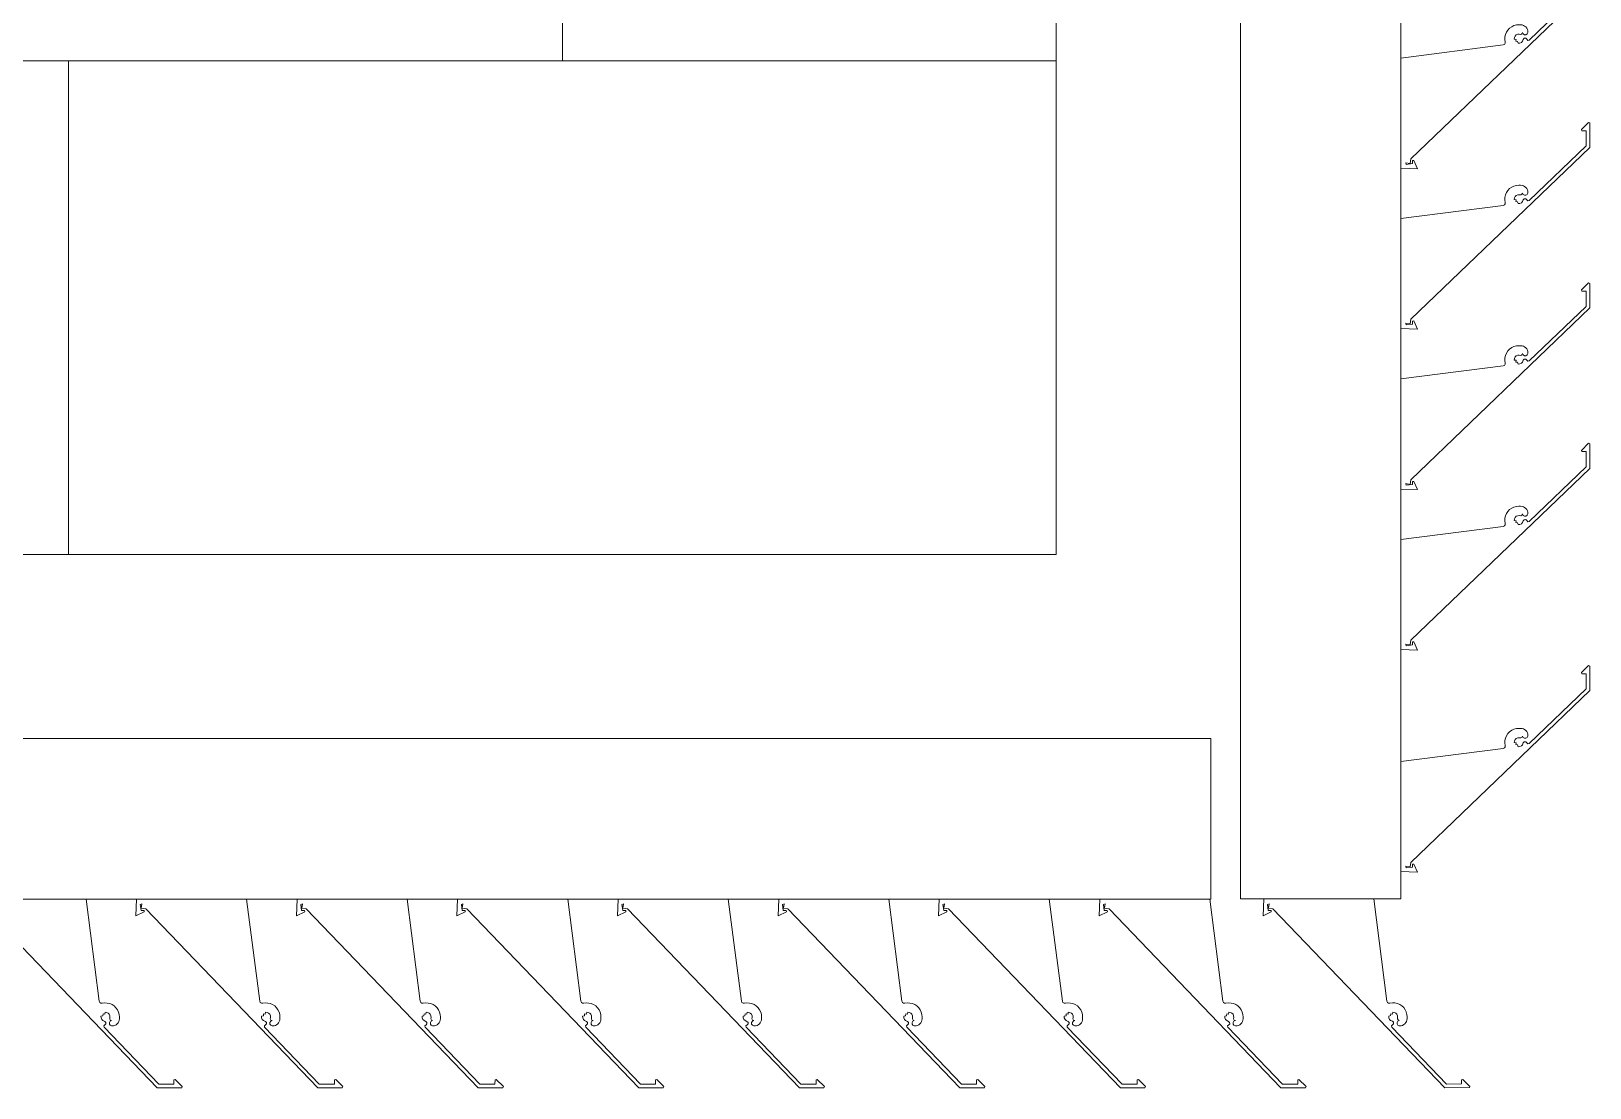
# Model space of a CAD drawing. Header units: millimetres. Extents: x -220592 to 404889, y -217665 to 38245.
# Drawn here: x 7828.03 to 7834.34, y -48120.48 to -48116.2 of the extents above; entities that cross this region are included whole.
import ezdxf

# ---------------------------------------------------------------- set-up
doc = ezdxf.new("R2010")
doc.units = ezdxf.units.MM
doc.linetypes.add('XKITLINE00', pattern=[0])
doc.layers.add('Part', color=7, linetype='Continuous', lineweight=0)

# ---------------------------------------------------------------- blocks, each defined once
blk = doc.blocks.new('*A15046')
at = {"layer": 'Part', "color": 7, "linetype": 'XKITLINE00', "lineweight": 0}
for p, q in [((92.53, 356.643483), (92.53, 93.899527)), ((94.53, 93.899527), (94.53, 244.699959)), ((92.53, 93.899527), (94.53, 93.899527))]:
    blk.add_line(p, q, dxfattribs=at)
blk = doc.blocks.new('*A15107')
at = {"layer": 'Part', "color": 7, "linetype": 'XKITLINE00', "lineweight": 0}
for p, q in [((90.53, 93.899559), (42.030015, 93.899559)), ((90.53, 91.899559), (90.53, 93.899559)), ((90.53, 91.899559), (42.030015, 91.899559))]:
    blk.add_line(p, q, dxfattribs=at)
blk = doc.blocks.new('*A15521')
at = {"layer": 'Part', "color": 7, "linetype": 'XKITLINE00', "lineweight": 0}
for p, q in [((95.275304, 90.50547), (95.275304, 107.265356)), ((95.925304, 90.50547), (95.925304, 107.265356)), ((95.925304, 90.50547), (95.275304, 90.50547))]:
    blk.add_line(p, q, dxfattribs=at)
blk = doc.blocks.new('*A15559')
at = {"layer": 'Part', "color": 7, "linetype": 'XKITLINE00', "lineweight": 0}
for p, q in [((94.705974, 90.504296), (94.70336, 90.436801)), ((95.204682, 90.090488), (95.151678, 90.504296)), ((94.70336, 90.436801), (94.736847, 90.452336)), ((94.721104, 90.482571), (94.727677, 90.484607)), ((94.724244, 90.457588), (94.721104, 90.482571)), ((94.736435, 90.457459), (94.724244, 90.457588)), ((94.727677, 90.484607), (94.724773, 90.467591)), ((94.724773, 90.467591), (94.743316, 90.464694)), ((94.736847, 90.452336), (94.736435, 90.457459)), ((94.743316, 90.464694), (95.439562, 89.739572)), ((95.206872, 90.085413), (95.204682, 90.090488)), ((95.211424, 90.082276), (95.206872, 90.085413)), ((95.216946, 90.082037), (95.211424, 90.082276)), ((95.22708, 90.083523), (95.216946, 90.082037)), ((95.237316, 90.083148), (95.22708, 90.083523)), ((95.247315, 90.080925), (95.237316, 90.083148)), ((95.256745, 90.076927), (95.247315, 90.080925)), ((95.265295, 90.071287), (95.256745, 90.076927)), ((95.272682, 90.064191), (95.265295, 90.071287)), ((95.27866, 90.055875), (95.272682, 90.064191)), ((95.283033, 90.046612), (95.27866, 90.055875)), ((95.21198, 90.029507), (95.21937, 90.031829)), ((95.212402, 90.022835), (95.21198, 90.029507)), ((95.215192, 90.016759), (95.212402, 90.022835)), ((95.219978, 90.012092), (95.215192, 90.016759)), ((95.21937, 90.031829), (95.220314, 90.038994)), ((95.227552, 90.008978), (95.219978, 90.012092)), ((95.220314, 90.038994), (95.227374, 90.037825)), ((95.223434, 89.990782), (95.228061, 89.994437)), ((95.227374, 90.037825), (95.22848, 90.04553)), ((95.231709, 90.004795), (95.227552, 90.008978)), ((95.228061, 89.994437), (95.231915, 89.998901)), ((95.22848, 90.04553), (95.234964, 90.044961)), ((95.231915, 89.998901), (95.231709, 90.004795)), ((95.234964, 90.044961), (95.240838, 90.042159)), ((95.240838, 90.042159), (95.24536, 90.037477)), ((95.24536, 90.037477), (95.247958, 90.031509)), ((95.249313, 90.009308), (95.246095, 90.004152)), ((95.246095, 90.004152), (95.246107, 89.998074)), ((95.246107, 89.998074), (95.249344, 89.99293)), ((95.248302, 90.025009), (95.247397, 90.019091)), ((95.247397, 90.019091), (95.249804, 90.01428)), ((95.247958, 90.031509), (95.248302, 90.025009)), ((95.254785, 90.01225), (95.249313, 90.009308)), ((95.249344, 89.99293), (95.254818, 89.99029)), ((95.249804, 90.01428), (95.254785, 90.01225)), ((95.262588, 89.990786), (95.268084, 89.992521)), ((95.268084, 89.992521), (95.273147, 89.995275)), ((95.273147, 89.995275), (95.27759, 89.998947)), ((95.27759, 89.998947), (95.281248, 90.0034)), ((95.281248, 90.0034), (95.283988, 90.00847)), ((95.285656, 90.036711), (95.283033, 90.046612)), ((95.283988, 90.00847), (95.285707, 90.013971)), ((95.286441, 90.026498), (95.285656, 90.036711)), ((95.285707, 90.013971), (95.286343, 90.019699)), ((95.286343, 90.019699), (95.286441, 90.026498)), ((95.224526, 89.985623), (95.223434, 89.990782)), ((95.445929, 89.754607), (95.224526, 89.985623)), ((95.254818, 89.99029), (95.262588, 89.990786)), ((95.439562, 89.739572), (95.538713, 89.740125)), ((95.507275, 89.75495), (95.445929, 89.754607)), ((95.507372, 89.77237), (95.507275, 89.75495)), ((95.512293, 89.773455), (95.507372, 89.77237)), ((95.541181, 89.744806), (95.512293, 89.773455)), ((95.538713, 89.740125), (95.541181, 89.744806))]:
    blk.add_line(p, q, dxfattribs=at)
blk = doc.blocks.new('*A15560')
at = {"layer": 'Part', "color": 7, "linetype": 'XKITLINE00', "lineweight": 0}
for p, q in [((96.684794, 94.300681), (96.656145, 94.271793)), ((96.689475, 94.298213), (96.684794, 94.300681)), ((96.690028, 94.199062), (96.689475, 94.298213)), ((96.656145, 94.271793), (96.65723, 94.266872)), ((96.65723, 94.266872), (96.67465, 94.266775)), ((96.67465, 94.266775), (96.674993, 94.205429)), ((95.964906, 93.502816), (96.690028, 94.199062)), ((96.674993, 94.205429), (96.443977, 93.984026)), ((96.365409, 94.032182), (96.358313, 94.024795)), ((96.373725, 94.03816), (96.365409, 94.032182)), ((96.382988, 94.042533), (96.373725, 94.03816)), ((96.392889, 94.045156), (96.382988, 94.042533)), ((96.403102, 94.045941), (96.392889, 94.045156)), ((96.409901, 94.045843), (96.403102, 94.045941)), ((96.415629, 94.045207), (96.409901, 94.045843)), ((96.42113, 94.043488), (96.415629, 94.045207)), ((96.4262, 94.040748), (96.42113, 94.043488)), ((96.430653, 94.03709), (96.4262, 94.040748)), ((96.434325, 94.032647), (96.430653, 94.03709)), ((96.437079, 94.027584), (96.434325, 94.032647)), ((96.347324, 93.970924), (96.344187, 93.966372)), ((96.346452, 93.996816), (96.346077, 93.98658)), ((96.346077, 93.98658), (96.347563, 93.976446)), ((96.348675, 94.006815), (96.346452, 93.996816)), ((96.347563, 93.976446), (96.347324, 93.970924)), ((96.352673, 94.016245), (96.348675, 94.006815)), ((96.358313, 94.024795), (96.352673, 94.016245)), ((96.38407, 93.98798), (96.384639, 93.994464)), ((96.391775, 93.986874), (96.38407, 93.98798)), ((96.384639, 93.994464), (96.387441, 94.000338)), ((96.387441, 94.000338), (96.392123, 94.00486)), ((96.390606, 93.979814), (96.391775, 93.986874)), ((96.397771, 93.97887), (96.390606, 93.979814)), ((96.392123, 94.00486), (96.398091, 94.007458)), ((96.400093, 93.97148), (96.397771, 93.97887)), ((96.398091, 94.007458), (96.404591, 94.007802)), ((96.406765, 93.971902), (96.400093, 93.97148)), ((96.404591, 94.007802), (96.410509, 94.006897)), ((96.412841, 93.974692), (96.406765, 93.971902)), ((96.410509, 94.006897), (96.41532, 94.009304)), ((96.417508, 93.979478), (96.412841, 93.974692)), ((96.41532, 94.009304), (96.41735, 94.014285)), ((96.41735, 94.014285), (96.420292, 94.008813)), ((96.420622, 93.987052), (96.417508, 93.979478)), ((96.420292, 94.008813), (96.425448, 94.005595)), ((96.424805, 93.991209), (96.420622, 93.987052)), ((96.430699, 93.991415), (96.424805, 93.991209)), ((96.425448, 94.005595), (96.431526, 94.005607)), ((96.435163, 93.987561), (96.430699, 93.991415)), ((96.431526, 94.005607), (96.43667, 94.008844)), ((96.438818, 93.982934), (96.435163, 93.987561)), ((96.43667, 94.008844), (96.43931, 94.014318)), ((96.438814, 94.022088), (96.437079, 94.027584)), ((96.43931, 94.014318), (96.438814, 94.022088)), ((96.443977, 93.984026), (96.438818, 93.982934)), ((96.339112, 93.964182), (95.925304, 93.911178)), ((96.344187, 93.966372), (96.339112, 93.964182)), ((95.925304, 93.465474), (95.992799, 93.46286)), ((95.944993, 93.487177), (95.962009, 93.484273)), ((95.947029, 93.480604), (95.944993, 93.487177)), ((95.972012, 93.483744), (95.947029, 93.480604)), ((95.962009, 93.484273), (95.964906, 93.502816)), ((95.972141, 93.495935), (95.972012, 93.483744)), ((95.977264, 93.496347), (95.972141, 93.495935)), ((95.992799, 93.46286), (95.977264, 93.496347))]:
    blk.add_line(p, q, dxfattribs=at)
blk = doc.blocks.new('*A15566')
at = {"layer": 'Part', "color": 7, "linetype": 'XKITLINE00', "lineweight": 0}
for p, q in [((92.105974, 90.504296), (92.10336, 90.436801)), ((92.604682, 90.090488), (92.551678, 90.504296)), ((92.10336, 90.436801), (92.136847, 90.452336)), ((92.121104, 90.482571), (92.127677, 90.484607)), ((92.124244, 90.457588), (92.121104, 90.482571)), ((92.136435, 90.457459), (92.124244, 90.457588)), ((92.127677, 90.484607), (92.124773, 90.467591)), ((92.124773, 90.467591), (92.143316, 90.464694)), ((92.136847, 90.452336), (92.136435, 90.457459)), ((92.143316, 90.464694), (92.839562, 89.739572)), ((92.606872, 90.085413), (92.604682, 90.090488)), ((92.611424, 90.082276), (92.606872, 90.085413)), ((92.616946, 90.082037), (92.611424, 90.082276)), ((92.62708, 90.083523), (92.616946, 90.082037)), ((92.637316, 90.083148), (92.62708, 90.083523)), ((92.647315, 90.080925), (92.637316, 90.083148)), ((92.656745, 90.076927), (92.647315, 90.080925)), ((92.665295, 90.071287), (92.656745, 90.076927)), ((92.672682, 90.064191), (92.665295, 90.071287)), ((92.67866, 90.055875), (92.672682, 90.064191)), ((92.683033, 90.046612), (92.67866, 90.055875)), ((92.61198, 90.029507), (92.61937, 90.031829)), ((92.612402, 90.022835), (92.61198, 90.029507)), ((92.615192, 90.016759), (92.612402, 90.022835)), ((92.619978, 90.012092), (92.615192, 90.016759)), ((92.61937, 90.031829), (92.620314, 90.038994)), ((92.627552, 90.008978), (92.619978, 90.012092)), ((92.620314, 90.038994), (92.627374, 90.037825)), ((92.623434, 89.990782), (92.628061, 89.994437)), ((92.627374, 90.037825), (92.62848, 90.04553)), ((92.631709, 90.004795), (92.627552, 90.008978)), ((92.628061, 89.994437), (92.631915, 89.998901)), ((92.62848, 90.04553), (92.634964, 90.044961)), ((92.631915, 89.998901), (92.631709, 90.004795)), ((92.634964, 90.044961), (92.640838, 90.042159)), ((92.640838, 90.042159), (92.64536, 90.037477)), ((92.64536, 90.037477), (92.647958, 90.031509)), ((92.649313, 90.009308), (92.646095, 90.004152)), ((92.646095, 90.004152), (92.646107, 89.998074)), ((92.646107, 89.998074), (92.649344, 89.99293)), ((92.648302, 90.025009), (92.647397, 90.019091)), ((92.647397, 90.019091), (92.649804, 90.01428)), ((92.647958, 90.031509), (92.648302, 90.025009)), ((92.654785, 90.01225), (92.649313, 90.009308)), ((92.649344, 89.99293), (92.654818, 89.99029)), ((92.649804, 90.01428), (92.654785, 90.01225)), ((92.662588, 89.990786), (92.668084, 89.992521)), ((92.668084, 89.992521), (92.673147, 89.995275)), ((92.673147, 89.995275), (92.67759, 89.998947)), ((92.67759, 89.998947), (92.681248, 90.0034)), ((92.681248, 90.0034), (92.683988, 90.00847)), ((92.685656, 90.036711), (92.683033, 90.046612)), ((92.683988, 90.00847), (92.685707, 90.013971)), ((92.686441, 90.026498), (92.685656, 90.036711)), ((92.685707, 90.013971), (92.686343, 90.019699)), ((92.686343, 90.019699), (92.686441, 90.026498)), ((92.624526, 89.985623), (92.623434, 89.990782)), ((92.845929, 89.754607), (92.624526, 89.985623)), ((92.654818, 89.99029), (92.662588, 89.990786)), ((92.839562, 89.739572), (92.938713, 89.740125)), ((92.907275, 89.75495), (92.845929, 89.754607)), ((92.907372, 89.77237), (92.907275, 89.75495)), ((92.912293, 89.773455), (92.907372, 89.77237)), ((92.941181, 89.744806), (92.912293, 89.773455)), ((92.938713, 89.740125), (92.941181, 89.744806))]:
    blk.add_line(p, q, dxfattribs=at)
blk = doc.blocks.new('*A15567')
at = {"layer": 'Part', "color": 7, "linetype": 'XKITLINE00', "lineweight": 0}
for p, q in [((94.055974, 90.504296), (94.05336, 90.436801)), ((94.554682, 90.090488), (94.501678, 90.504296)), ((94.05336, 90.436801), (94.086847, 90.452336)), ((94.071104, 90.482571), (94.077677, 90.484607)), ((94.074244, 90.457588), (94.071104, 90.482571)), ((94.086435, 90.457459), (94.074244, 90.457588)), ((94.077677, 90.484607), (94.074773, 90.467591)), ((94.074773, 90.467591), (94.093316, 90.464694)), ((94.086847, 90.452336), (94.086435, 90.457459)), ((94.093316, 90.464694), (94.789562, 89.739572)), ((94.556872, 90.085413), (94.554682, 90.090488)), ((94.561424, 90.082276), (94.556872, 90.085413)), ((94.566946, 90.082037), (94.561424, 90.082276)), ((94.57708, 90.083523), (94.566946, 90.082037)), ((94.587316, 90.083148), (94.57708, 90.083523)), ((94.597315, 90.080925), (94.587316, 90.083148)), ((94.606745, 90.076927), (94.597315, 90.080925)), ((94.615295, 90.071287), (94.606745, 90.076927)), ((94.622682, 90.064191), (94.615295, 90.071287)), ((94.62866, 90.055875), (94.622682, 90.064191)), ((94.633033, 90.046612), (94.62866, 90.055875)), ((94.56198, 90.029507), (94.56937, 90.031829)), ((94.562402, 90.022835), (94.56198, 90.029507)), ((94.565192, 90.016759), (94.562402, 90.022835)), ((94.569978, 90.012092), (94.565192, 90.016759)), ((94.56937, 90.031829), (94.570314, 90.038994)), ((94.577552, 90.008978), (94.569978, 90.012092)), ((94.570314, 90.038994), (94.577374, 90.037825)), ((94.573434, 89.990782), (94.578061, 89.994437)), ((94.577374, 90.037825), (94.57848, 90.04553)), ((94.581709, 90.004795), (94.577552, 90.008978)), ((94.578061, 89.994437), (94.581915, 89.998901)), ((94.57848, 90.04553), (94.584964, 90.044961)), ((94.581915, 89.998901), (94.581709, 90.004795)), ((94.584964, 90.044961), (94.590838, 90.042159)), ((94.590838, 90.042159), (94.59536, 90.037477)), ((94.59536, 90.037477), (94.597958, 90.031509)), ((94.599313, 90.009308), (94.596095, 90.004152)), ((94.596095, 90.004152), (94.596107, 89.998074)), ((94.596107, 89.998074), (94.599344, 89.99293)), ((94.598302, 90.025009), (94.597397, 90.019091)), ((94.597397, 90.019091), (94.599804, 90.01428)), ((94.597958, 90.031509), (94.598302, 90.025009)), ((94.604785, 90.01225), (94.599313, 90.009308)), ((94.599344, 89.99293), (94.604818, 89.99029)), ((94.599804, 90.01428), (94.604785, 90.01225)), ((94.612588, 89.990786), (94.618084, 89.992521)), ((94.618084, 89.992521), (94.623147, 89.995275)), ((94.623147, 89.995275), (94.62759, 89.998947)), ((94.62759, 89.998947), (94.631248, 90.0034)), ((94.631248, 90.0034), (94.633988, 90.00847)), ((94.635656, 90.036711), (94.633033, 90.046612)), ((94.633988, 90.00847), (94.635707, 90.013971)), ((94.636441, 90.026498), (94.635656, 90.036711)), ((94.635707, 90.013971), (94.636343, 90.019699)), ((94.636343, 90.019699), (94.636441, 90.026498)), ((94.574526, 89.985623), (94.573434, 89.990782)), ((94.795929, 89.754607), (94.574526, 89.985623)), ((94.604818, 89.99029), (94.612588, 89.990786)), ((94.789562, 89.739572), (94.888713, 89.740125)), ((94.857275, 89.75495), (94.795929, 89.754607)), ((94.857372, 89.77237), (94.857275, 89.75495)), ((94.862293, 89.773455), (94.857372, 89.77237)), ((94.891181, 89.744806), (94.862293, 89.773455)), ((94.888713, 89.740125), (94.891181, 89.744806))]:
    blk.add_line(p, q, dxfattribs=at)
blk = doc.blocks.new('*A15568')
at = {"layer": 'Part', "color": 7, "linetype": 'XKITLINE00', "lineweight": 0}
for p, q in [((92.755974, 90.504296), (92.75336, 90.436801)), ((93.254682, 90.090488), (93.201678, 90.504296)), ((92.75336, 90.436801), (92.786847, 90.452336)), ((92.771104, 90.482571), (92.777677, 90.484607)), ((92.774244, 90.457588), (92.771104, 90.482571)), ((92.786435, 90.457459), (92.774244, 90.457588)), ((92.777677, 90.484607), (92.774773, 90.467591)), ((92.774773, 90.467591), (92.793316, 90.464694)), ((92.786847, 90.452336), (92.786435, 90.457459)), ((92.793316, 90.464694), (93.489562, 89.739572)), ((93.256872, 90.085413), (93.254682, 90.090488)), ((93.261424, 90.082276), (93.256872, 90.085413)), ((93.266946, 90.082037), (93.261424, 90.082276)), ((93.27708, 90.083523), (93.266946, 90.082037)), ((93.287316, 90.083148), (93.27708, 90.083523)), ((93.297315, 90.080925), (93.287316, 90.083148)), ((93.306745, 90.076927), (93.297315, 90.080925)), ((93.315295, 90.071287), (93.306745, 90.076927)), ((93.322682, 90.064191), (93.315295, 90.071287)), ((93.32866, 90.055875), (93.322682, 90.064191)), ((93.333033, 90.046612), (93.32866, 90.055875)), ((93.26198, 90.029507), (93.26937, 90.031829)), ((93.262402, 90.022835), (93.26198, 90.029507)), ((93.265192, 90.016759), (93.262402, 90.022835)), ((93.269978, 90.012092), (93.265192, 90.016759)), ((93.26937, 90.031829), (93.270314, 90.038994)), ((93.277552, 90.008978), (93.269978, 90.012092)), ((93.270314, 90.038994), (93.277374, 90.037825)), ((93.273434, 89.990782), (93.278061, 89.994437)), ((93.277374, 90.037825), (93.27848, 90.04553)), ((93.281709, 90.004795), (93.277552, 90.008978)), ((93.278061, 89.994437), (93.281915, 89.998901)), ((93.27848, 90.04553), (93.284964, 90.044961)), ((93.281915, 89.998901), (93.281709, 90.004795)), ((93.284964, 90.044961), (93.290838, 90.042159)), ((93.290838, 90.042159), (93.29536, 90.037477)), ((93.29536, 90.037477), (93.297958, 90.031509)), ((93.299313, 90.009308), (93.296095, 90.004152)), ((93.296095, 90.004152), (93.296107, 89.998074)), ((93.296107, 89.998074), (93.299344, 89.99293)), ((93.298302, 90.025009), (93.297397, 90.019091)), ((93.297397, 90.019091), (93.299804, 90.01428)), ((93.297958, 90.031509), (93.298302, 90.025009)), ((93.304785, 90.01225), (93.299313, 90.009308)), ((93.299344, 89.99293), (93.304818, 89.99029)), ((93.299804, 90.01428), (93.304785, 90.01225)), ((93.312588, 89.990786), (93.318084, 89.992521)), ((93.318084, 89.992521), (93.323147, 89.995275)), ((93.323147, 89.995275), (93.32759, 89.998947)), ((93.32759, 89.998947), (93.331248, 90.0034)), ((93.331248, 90.0034), (93.333988, 90.00847)), ((93.335656, 90.036711), (93.333033, 90.046612)), ((93.333988, 90.00847), (93.335707, 90.013971)), ((93.336441, 90.026498), (93.335656, 90.036711)), ((93.335707, 90.013971), (93.336343, 90.019699)), ((93.336343, 90.019699), (93.336441, 90.026498)), ((93.274526, 89.985623), (93.273434, 89.990782)), ((93.495929, 89.754607), (93.274526, 89.985623)), ((93.304818, 89.99029), (93.312588, 89.990786)), ((93.489562, 89.739572), (93.588713, 89.740125)), ((93.557275, 89.75495), (93.495929, 89.754607)), ((93.557372, 89.77237), (93.557275, 89.75495)), ((93.562293, 89.773455), (93.557372, 89.77237)), ((93.591181, 89.744806), (93.562293, 89.773455)), ((93.588713, 89.740125), (93.591181, 89.744806))]:
    blk.add_line(p, q, dxfattribs=at)
blk = doc.blocks.new('*A15569')
at = {"layer": 'Part', "color": 7, "linetype": 'XKITLINE00', "lineweight": 0}
for p, q in [((93.405974, 90.504296), (93.40336, 90.436801)), ((93.904682, 90.090488), (93.851678, 90.504296)), ((93.40336, 90.436801), (93.436847, 90.452336)), ((93.421104, 90.482571), (93.427677, 90.484607)), ((93.424244, 90.457588), (93.421104, 90.482571)), ((93.436435, 90.457459), (93.424244, 90.457588)), ((93.427677, 90.484607), (93.424773, 90.467591)), ((93.424773, 90.467591), (93.443316, 90.464694)), ((93.436847, 90.452336), (93.436435, 90.457459)), ((93.443316, 90.464694), (94.139562, 89.739572)), ((93.906872, 90.085413), (93.904682, 90.090488)), ((93.911424, 90.082276), (93.906872, 90.085413)), ((93.916946, 90.082037), (93.911424, 90.082276)), ((93.92708, 90.083523), (93.916946, 90.082037)), ((93.937316, 90.083148), (93.92708, 90.083523)), ((93.947315, 90.080925), (93.937316, 90.083148)), ((93.956745, 90.076927), (93.947315, 90.080925)), ((93.965295, 90.071287), (93.956745, 90.076927)), ((93.972682, 90.064191), (93.965295, 90.071287)), ((93.97866, 90.055875), (93.972682, 90.064191)), ((93.983033, 90.046612), (93.97866, 90.055875)), ((93.91198, 90.029507), (93.91937, 90.031829)), ((93.912402, 90.022835), (93.91198, 90.029507)), ((93.915192, 90.016759), (93.912402, 90.022835)), ((93.919978, 90.012092), (93.915192, 90.016759)), ((93.91937, 90.031829), (93.920314, 90.038994)), ((93.927552, 90.008978), (93.919978, 90.012092)), ((93.920314, 90.038994), (93.927374, 90.037825)), ((93.923434, 89.990782), (93.928061, 89.994437)), ((93.927374, 90.037825), (93.92848, 90.04553)), ((93.931709, 90.004795), (93.927552, 90.008978)), ((93.928061, 89.994437), (93.931915, 89.998901)), ((93.92848, 90.04553), (93.934964, 90.044961)), ((93.931915, 89.998901), (93.931709, 90.004795)), ((93.934964, 90.044961), (93.940838, 90.042159)), ((93.940838, 90.042159), (93.94536, 90.037477)), ((93.94536, 90.037477), (93.947958, 90.031509)), ((93.949313, 90.009308), (93.946095, 90.004152)), ((93.946095, 90.004152), (93.946107, 89.998074)), ((93.946107, 89.998074), (93.949344, 89.99293)), ((93.948302, 90.025009), (93.947397, 90.019091)), ((93.947397, 90.019091), (93.949804, 90.01428)), ((93.947958, 90.031509), (93.948302, 90.025009)), ((93.954785, 90.01225), (93.949313, 90.009308)), ((93.949344, 89.99293), (93.954818, 89.99029)), ((93.949804, 90.01428), (93.954785, 90.01225)), ((93.962588, 89.990786), (93.968084, 89.992521)), ((93.968084, 89.992521), (93.973147, 89.995275)), ((93.973147, 89.995275), (93.97759, 89.998947)), ((93.97759, 89.998947), (93.981248, 90.0034)), ((93.981248, 90.0034), (93.983988, 90.00847)), ((93.985656, 90.036711), (93.983033, 90.046612)), ((93.983988, 90.00847), (93.985707, 90.013971)), ((93.986441, 90.026498), (93.985656, 90.036711)), ((93.985707, 90.013971), (93.986343, 90.019699)), ((93.986343, 90.019699), (93.986441, 90.026498)), ((93.924526, 89.985623), (93.923434, 89.990782)), ((94.145929, 89.754607), (93.924526, 89.985623)), ((93.954818, 89.99029), (93.962588, 89.990786)), ((94.139562, 89.739572), (94.238713, 89.740125)), ((94.207275, 89.75495), (94.145929, 89.754607)), ((94.207372, 89.77237), (94.207275, 89.75495)), ((94.212293, 89.773455), (94.207372, 89.77237)), ((94.241181, 89.744806), (94.212293, 89.773455)), ((94.238713, 89.740125), (94.241181, 89.744806))]:
    blk.add_line(p, q, dxfattribs=at)
blk = doc.blocks.new('*A15570')
at = {"layer": 'Part', "color": 7, "linetype": 'XKITLINE00', "lineweight": 0}
for p, q in [((96.684794, 93.650681), (96.656145, 93.621793)), ((96.656145, 93.621793), (96.65723, 93.616872)), ((96.65723, 93.616872), (96.67465, 93.616775)), ((96.67465, 93.616775), (96.674993, 93.555429)), ((96.689475, 93.648213), (96.684794, 93.650681)), ((96.690028, 93.549062), (96.689475, 93.648213)), ((95.964906, 92.852816), (96.690028, 93.549062)), ((96.674993, 93.555429), (96.443977, 93.334026)), ((96.346452, 93.346816), (96.346077, 93.33658)), ((96.346077, 93.33658), (96.347563, 93.326446)), ((96.348675, 93.356815), (96.346452, 93.346816)), ((96.352673, 93.366245), (96.348675, 93.356815)), ((96.358313, 93.374795), (96.352673, 93.366245)), ((96.365409, 93.382182), (96.358313, 93.374795)), ((96.373725, 93.38816), (96.365409, 93.382182)), ((96.382988, 93.392533), (96.373725, 93.38816)), ((96.392889, 93.395156), (96.382988, 93.392533)), ((96.38407, 93.33798), (96.384639, 93.344464)), ((96.391775, 93.336874), (96.38407, 93.33798)), ((96.384639, 93.344464), (96.387441, 93.350338)), ((96.387441, 93.350338), (96.392123, 93.35486)), ((96.390606, 93.329814), (96.391775, 93.336874)), ((96.392123, 93.35486), (96.398091, 93.357458)), ((96.403102, 93.395941), (96.392889, 93.395156)), ((96.398091, 93.357458), (96.404591, 93.357802)), ((96.409901, 93.395843), (96.403102, 93.395941)), ((96.404591, 93.357802), (96.410509, 93.356897)), ((96.415629, 93.395207), (96.409901, 93.395843)), ((96.410509, 93.356897), (96.41532, 93.359304)), ((96.41532, 93.359304), (96.41735, 93.364285)), ((96.42113, 93.393488), (96.415629, 93.395207)), ((96.41735, 93.364285), (96.420292, 93.358813)), ((96.420622, 93.337052), (96.417508, 93.329478)), ((96.420292, 93.358813), (96.425448, 93.355595)), ((96.424805, 93.341209), (96.420622, 93.337052)), ((96.4262, 93.390748), (96.42113, 93.393488)), ((96.430699, 93.341415), (96.424805, 93.341209)), ((96.425448, 93.355595), (96.431526, 93.355607)), ((96.430653, 93.38709), (96.4262, 93.390748)), ((96.434325, 93.382647), (96.430653, 93.38709)), ((96.435163, 93.337561), (96.430699, 93.341415)), ((96.431526, 93.355607), (96.43667, 93.358844)), ((96.437079, 93.377584), (96.434325, 93.382647)), ((96.438818, 93.332934), (96.435163, 93.337561)), ((96.43667, 93.358844), (96.43931, 93.364318)), ((96.438814, 93.372088), (96.437079, 93.377584)), ((96.43931, 93.364318), (96.438814, 93.372088)), ((96.339112, 93.314182), (95.925304, 93.261178)), ((96.344187, 93.316372), (96.339112, 93.314182)), ((96.347324, 93.320924), (96.344187, 93.316372)), ((96.347563, 93.326446), (96.347324, 93.320924)), ((96.397771, 93.32887), (96.390606, 93.329814)), ((96.400093, 93.32148), (96.397771, 93.32887)), ((96.406765, 93.321902), (96.400093, 93.32148)), ((96.412841, 93.324692), (96.406765, 93.321902)), ((96.417508, 93.329478), (96.412841, 93.324692)), ((96.443977, 93.334026), (96.438818, 93.332934)), ((95.944993, 92.837177), (95.962009, 92.834273)), ((95.947029, 92.830604), (95.944993, 92.837177)), ((95.972012, 92.833744), (95.947029, 92.830604)), ((95.962009, 92.834273), (95.964906, 92.852816)), ((95.972141, 92.845935), (95.972012, 92.833744)), ((95.977264, 92.846347), (95.972141, 92.845935)), ((95.992799, 92.81286), (95.977264, 92.846347)), ((95.925304, 92.815474), (95.992799, 92.81286))]:
    blk.add_line(p, q, dxfattribs=at)
blk = doc.blocks.new('*A15571')
at = {"layer": 'Part', "color": 7, "linetype": 'XKITLINE00', "lineweight": 0}
for p, q in [((95.369635, 90.504767), (95.367013, 90.437082)), ((95.815306, 90.504775), (95.369635, 90.504767)), ((95.868336, 90.090768), (95.815306, 90.504775)), ((95.367013, 90.437082), (95.400501, 90.452616)), ((95.384758, 90.482851), (95.39133, 90.484888)), ((95.387897, 90.457868), (95.384758, 90.482851)), ((95.400088, 90.457739), (95.387897, 90.457868)), ((95.39133, 90.484888), (95.388426, 90.467871)), ((95.388426, 90.467871), (95.40697, 90.464975)), ((95.400501, 90.452616), (95.400088, 90.457739)), ((95.40697, 90.464975), (96.103216, 89.739852)), ((95.870526, 90.085693), (95.868336, 90.090768)), ((95.875077, 90.082557), (95.870526, 90.085693)), ((95.880599, 90.082317), (95.875077, 90.082557)), ((95.890734, 90.083803), (95.880599, 90.082317)), ((95.90097, 90.083429), (95.890734, 90.083803)), ((95.910968, 90.081206), (95.90097, 90.083429)), ((95.920399, 90.077208), (95.910968, 90.081206)), ((95.928948, 90.071568), (95.920399, 90.077208)), ((95.936335, 90.064472), (95.928948, 90.071568)), ((95.942314, 90.056155), (95.936335, 90.064472)), ((95.946687, 90.046893), (95.942314, 90.056155)), ((95.875633, 90.029787), (95.883024, 90.03211)), ((95.876055, 90.023115), (95.875633, 90.029787)), ((95.878846, 90.01704), (95.876055, 90.023115)), ((95.883632, 90.012372), (95.878846, 90.01704)), ((95.883024, 90.03211), (95.883968, 90.039274)), ((95.891205, 90.009259), (95.883632, 90.012372)), ((95.883968, 90.039274), (95.891028, 90.038105)), ((95.887087, 89.991063), (95.891714, 89.994718)), ((95.88818, 89.985903), (95.887087, 89.991063)), ((95.891028, 90.038105), (95.892133, 90.045811)), ((95.895362, 90.005075), (95.891205, 90.009259)), ((95.891714, 89.994718), (95.895569, 89.999181)), ((95.892133, 90.045811), (95.898617, 90.045242)), ((95.895569, 89.999181), (95.895362, 90.005075)), ((95.898617, 90.045242), (95.904492, 90.042439)), ((95.904492, 90.042439), (95.909014, 90.037757)), ((95.909014, 90.037757), (95.911611, 90.031789)), ((95.912967, 90.009588), (95.909749, 90.004432)), ((95.909749, 90.004432), (95.90976, 89.998354)), ((95.90976, 89.998354), (95.912997, 89.99321)), ((95.911956, 90.025289), (95.91105, 90.019371)), ((95.91105, 90.019371), (95.913457, 90.014561)), ((95.911611, 90.031789), (95.911956, 90.025289)), ((95.918439, 90.01253), (95.912967, 90.009588)), ((95.912997, 89.99321), (95.918472, 89.99057)), ((95.913457, 90.014561), (95.918439, 90.01253)), ((95.918472, 89.99057), (95.926242, 89.991067)), ((95.926242, 89.991067), (95.931738, 89.992802)), ((95.931738, 89.992802), (95.936801, 89.995556)), ((95.936801, 89.995556), (95.941243, 89.999227)), ((95.941243, 89.999227), (95.944902, 90.00368)), ((95.944902, 90.00368), (95.947641, 90.00875)), ((95.949309, 90.036991), (95.946687, 90.046893)), ((95.947641, 90.00875), (95.949361, 90.014251)), ((95.950095, 90.026779), (95.949309, 90.036991)), ((95.949361, 90.014251), (95.949997, 90.019979)), ((95.949997, 90.019979), (95.950095, 90.026779)), ((96.109582, 89.754888), (95.88818, 89.985903)), ((96.103216, 89.739852), (96.202367, 89.740406)), ((96.170928, 89.75523), (96.109582, 89.754888)), ((96.171026, 89.77265), (96.170928, 89.75523)), ((96.175946, 89.773735), (96.171026, 89.77265)), ((96.204835, 89.745086), (96.175946, 89.773735)), ((96.202367, 89.740406), (96.204835, 89.745086))]:
    blk.add_line(p, q, dxfattribs=at)
blk = doc.blocks.new('*A15573')
at = {"layer": 'Part', "color": 7, "linetype": 'XKITLINE00', "lineweight": 0}
for p, q in [((78.45597, 91.154296), (95.15597, 91.154296)), ((95.15597, 90.504296), (95.15597, 91.154296)), ((78.45597, 90.504296), (95.15597, 90.504296))]:
    blk.add_line(p, q, dxfattribs=at)
blk = doc.blocks.new('*A15591')
at = {"layer": 'Part', "color": 7, "linetype": 'XKITLINE00', "lineweight": 0}
for p, q in [((90.155974, 90.504296), (90.15336, 90.436801)), ((90.654682, 90.090488), (90.601678, 90.504296)), ((90.15336, 90.436801), (90.186847, 90.452336)), ((90.171104, 90.482571), (90.177677, 90.484607)), ((90.174244, 90.457588), (90.171104, 90.482571)), ((90.186435, 90.457459), (90.174244, 90.457588)), ((90.177677, 90.484607), (90.174773, 90.467591)), ((90.174773, 90.467591), (90.193316, 90.464694)), ((90.186847, 90.452336), (90.186435, 90.457459)), ((90.193316, 90.464694), (90.889562, 89.739572)), ((90.656872, 90.085413), (90.654682, 90.090488)), ((90.661424, 90.082276), (90.656872, 90.085413)), ((90.666946, 90.082037), (90.661424, 90.082276)), ((90.67708, 90.083523), (90.666946, 90.082037)), ((90.687316, 90.083148), (90.67708, 90.083523)), ((90.697315, 90.080925), (90.687316, 90.083148)), ((90.706745, 90.076927), (90.697315, 90.080925)), ((90.715295, 90.071287), (90.706745, 90.076927)), ((90.722682, 90.064191), (90.715295, 90.071287)), ((90.72866, 90.055875), (90.722682, 90.064191)), ((90.733033, 90.046612), (90.72866, 90.055875)), ((90.66198, 90.029507), (90.66937, 90.031829)), ((90.662402, 90.022835), (90.66198, 90.029507)), ((90.665192, 90.016759), (90.662402, 90.022835)), ((90.669978, 90.012092), (90.665192, 90.016759)), ((90.66937, 90.031829), (90.670314, 90.038994)), ((90.677552, 90.008978), (90.669978, 90.012092)), ((90.670314, 90.038994), (90.677374, 90.037825)), ((90.673434, 89.990782), (90.678061, 89.994437)), ((90.677374, 90.037825), (90.67848, 90.04553)), ((90.681709, 90.004795), (90.677552, 90.008978)), ((90.678061, 89.994437), (90.681915, 89.998901)), ((90.67848, 90.04553), (90.684964, 90.044961)), ((90.681915, 89.998901), (90.681709, 90.004795)), ((90.684964, 90.044961), (90.690838, 90.042159)), ((90.690838, 90.042159), (90.69536, 90.037477)), ((90.69536, 90.037477), (90.697958, 90.031509)), ((90.699313, 90.009308), (90.696095, 90.004152)), ((90.696095, 90.004152), (90.696107, 89.998074)), ((90.696107, 89.998074), (90.699344, 89.99293)), ((90.698302, 90.025009), (90.697397, 90.019091)), ((90.697397, 90.019091), (90.699804, 90.01428)), ((90.697958, 90.031509), (90.698302, 90.025009)), ((90.704785, 90.01225), (90.699313, 90.009308)), ((90.699344, 89.99293), (90.704818, 89.99029)), ((90.699804, 90.01428), (90.704785, 90.01225)), ((90.712588, 89.990786), (90.718084, 89.992521)), ((90.718084, 89.992521), (90.723147, 89.995275)), ((90.723147, 89.995275), (90.72759, 89.998947)), ((90.72759, 89.998947), (90.731248, 90.0034)), ((90.731248, 90.0034), (90.733988, 90.00847)), ((90.735656, 90.036711), (90.733033, 90.046612)), ((90.733988, 90.00847), (90.735707, 90.013971)), ((90.736441, 90.026498), (90.735656, 90.036711)), ((90.735707, 90.013971), (90.736343, 90.019699)), ((90.736343, 90.019699), (90.736441, 90.026498)), ((90.674526, 89.985623), (90.673434, 89.990782)), ((90.895929, 89.754607), (90.674526, 89.985623)), ((90.704818, 89.99029), (90.712588, 89.990786)), ((90.889562, 89.739572), (90.988713, 89.740125)), ((90.957275, 89.75495), (90.895929, 89.754607)), ((90.957372, 89.77237), (90.957275, 89.75495)), ((90.962293, 89.773455), (90.957372, 89.77237)), ((90.991181, 89.744806), (90.962293, 89.773455)), ((90.988713, 89.740125), (90.991181, 89.744806))]:
    blk.add_line(p, q, dxfattribs=at)
blk = doc.blocks.new('*A15592')
at = {"layer": 'Part', "color": 7, "linetype": 'XKITLINE00', "lineweight": 0}
for p, q in [((90.805974, 90.504296), (90.80336, 90.436801)), ((91.304682, 90.090488), (91.251678, 90.504296)), ((90.80336, 90.436801), (90.836847, 90.452336)), ((90.821104, 90.482571), (90.827677, 90.484607)), ((90.824244, 90.457588), (90.821104, 90.482571)), ((90.836435, 90.457459), (90.824244, 90.457588)), ((90.827677, 90.484607), (90.824773, 90.467591)), ((90.824773, 90.467591), (90.843316, 90.464694)), ((90.836847, 90.452336), (90.836435, 90.457459)), ((90.843316, 90.464694), (91.539562, 89.739572)), ((91.306872, 90.085413), (91.304682, 90.090488)), ((91.311424, 90.082276), (91.306872, 90.085413)), ((91.316946, 90.082037), (91.311424, 90.082276)), ((91.32708, 90.083523), (91.316946, 90.082037)), ((91.337316, 90.083148), (91.32708, 90.083523)), ((91.347315, 90.080925), (91.337316, 90.083148)), ((91.356745, 90.076927), (91.347315, 90.080925)), ((91.365295, 90.071287), (91.356745, 90.076927)), ((91.372682, 90.064191), (91.365295, 90.071287)), ((91.37866, 90.055875), (91.372682, 90.064191)), ((91.383033, 90.046612), (91.37866, 90.055875)), ((91.31198, 90.029507), (91.31937, 90.031829)), ((91.312402, 90.022835), (91.31198, 90.029507)), ((91.315192, 90.016759), (91.312402, 90.022835)), ((91.319978, 90.012092), (91.315192, 90.016759)), ((91.31937, 90.031829), (91.320314, 90.038994)), ((91.327552, 90.008978), (91.319978, 90.012092)), ((91.320314, 90.038994), (91.327374, 90.037825)), ((91.323434, 89.990782), (91.328061, 89.994437)), ((91.327374, 90.037825), (91.32848, 90.04553)), ((91.331709, 90.004795), (91.327552, 90.008978)), ((91.328061, 89.994437), (91.331915, 89.998901)), ((91.32848, 90.04553), (91.334964, 90.044961)), ((91.331915, 89.998901), (91.331709, 90.004795)), ((91.334964, 90.044961), (91.340838, 90.042159)), ((91.340838, 90.042159), (91.34536, 90.037477)), ((91.34536, 90.037477), (91.347958, 90.031509)), ((91.349313, 90.009308), (91.346095, 90.004152)), ((91.346095, 90.004152), (91.346107, 89.998074)), ((91.346107, 89.998074), (91.349344, 89.99293)), ((91.348302, 90.025009), (91.347397, 90.019091)), ((91.347397, 90.019091), (91.349804, 90.01428)), ((91.347958, 90.031509), (91.348302, 90.025009)), ((91.354785, 90.01225), (91.349313, 90.009308)), ((91.349344, 89.99293), (91.354818, 89.99029)), ((91.349804, 90.01428), (91.354785, 90.01225)), ((91.362588, 89.990786), (91.368084, 89.992521)), ((91.368084, 89.992521), (91.373147, 89.995275)), ((91.373147, 89.995275), (91.37759, 89.998947)), ((91.37759, 89.998947), (91.381248, 90.0034)), ((91.381248, 90.0034), (91.383988, 90.00847)), ((91.385656, 90.036711), (91.383033, 90.046612)), ((91.383988, 90.00847), (91.385707, 90.013971)), ((91.386441, 90.026498), (91.385656, 90.036711)), ((91.385707, 90.013971), (91.386343, 90.019699)), ((91.386343, 90.019699), (91.386441, 90.026498)), ((91.324526, 89.985623), (91.323434, 89.990782)), ((91.545929, 89.754607), (91.324526, 89.985623)), ((91.354818, 89.99029), (91.362588, 89.990786)), ((91.539562, 89.739572), (91.638713, 89.740125)), ((91.607275, 89.75495), (91.545929, 89.754607)), ((91.607372, 89.77237), (91.607275, 89.75495)), ((91.612293, 89.773455), (91.607372, 89.77237)), ((91.641181, 89.744806), (91.612293, 89.773455)), ((91.638713, 89.740125), (91.641181, 89.744806))]:
    blk.add_line(p, q, dxfattribs=at)
blk = doc.blocks.new('*A15593')
at = {"layer": 'Part', "color": 7, "linetype": 'XKITLINE00', "lineweight": 0}
for p, q in [((91.455974, 90.504296), (91.45336, 90.436801)), ((91.954682, 90.090488), (91.901678, 90.504296)), ((91.45336, 90.436801), (91.486847, 90.452336)), ((91.471104, 90.482571), (91.477677, 90.484607)), ((91.474244, 90.457588), (91.471104, 90.482571)), ((91.486435, 90.457459), (91.474244, 90.457588)), ((91.477677, 90.484607), (91.474773, 90.467591)), ((91.474773, 90.467591), (91.493316, 90.464694)), ((91.486847, 90.452336), (91.486435, 90.457459)), ((91.493316, 90.464694), (92.189562, 89.739572)), ((91.956872, 90.085413), (91.954682, 90.090488)), ((91.961424, 90.082276), (91.956872, 90.085413)), ((91.966946, 90.082037), (91.961424, 90.082276)), ((91.97708, 90.083523), (91.966946, 90.082037)), ((91.987316, 90.083148), (91.97708, 90.083523)), ((91.997315, 90.080925), (91.987316, 90.083148)), ((92.006745, 90.076927), (91.997315, 90.080925)), ((92.015295, 90.071287), (92.006745, 90.076927)), ((92.022682, 90.064191), (92.015295, 90.071287)), ((92.02866, 90.055875), (92.022682, 90.064191)), ((92.033033, 90.046612), (92.02866, 90.055875)), ((91.96198, 90.029507), (91.96937, 90.031829)), ((91.962402, 90.022835), (91.96198, 90.029507)), ((91.965192, 90.016759), (91.962402, 90.022835)), ((91.969978, 90.012092), (91.965192, 90.016759)), ((91.96937, 90.031829), (91.970314, 90.038994)), ((91.977552, 90.008978), (91.969978, 90.012092)), ((91.970314, 90.038994), (91.977374, 90.037825)), ((91.973434, 89.990782), (91.978061, 89.994437)), ((91.977374, 90.037825), (91.97848, 90.04553)), ((91.981709, 90.004795), (91.977552, 90.008978)), ((91.978061, 89.994437), (91.981915, 89.998901)), ((91.97848, 90.04553), (91.984964, 90.044961)), ((91.981915, 89.998901), (91.981709, 90.004795)), ((91.984964, 90.044961), (91.990838, 90.042159)), ((91.990838, 90.042159), (91.99536, 90.037477)), ((91.99536, 90.037477), (91.997958, 90.031509)), ((91.999313, 90.009308), (91.996095, 90.004152)), ((91.996095, 90.004152), (91.996107, 89.998074)), ((91.996107, 89.998074), (91.999344, 89.99293)), ((91.998302, 90.025009), (91.997397, 90.019091)), ((91.997397, 90.019091), (91.999804, 90.01428)), ((91.997958, 90.031509), (91.998302, 90.025009)), ((92.004785, 90.01225), (91.999313, 90.009308)), ((91.999344, 89.99293), (92.004818, 89.99029)), ((91.999804, 90.01428), (92.004785, 90.01225)), ((92.012588, 89.990786), (92.018084, 89.992521)), ((92.018084, 89.992521), (92.023147, 89.995275)), ((92.023147, 89.995275), (92.02759, 89.998947)), ((92.02759, 89.998947), (92.031248, 90.0034)), ((92.031248, 90.0034), (92.033988, 90.00847)), ((92.035656, 90.036711), (92.033033, 90.046612)), ((92.033988, 90.00847), (92.035707, 90.013971)), ((92.036441, 90.026498), (92.035656, 90.036711)), ((92.035707, 90.013971), (92.036343, 90.019699)), ((92.036343, 90.019699), (92.036441, 90.026498)), ((91.974526, 89.985623), (91.973434, 89.990782)), ((92.195929, 89.754607), (91.974526, 89.985623)), ((92.004818, 89.99029), (92.012588, 89.990786)), ((92.189562, 89.739572), (92.288713, 89.740125)), ((92.257275, 89.75495), (92.195929, 89.754607)), ((92.257372, 89.77237), (92.257275, 89.75495)), ((92.262293, 89.773455), (92.257372, 89.77237)), ((92.291181, 89.744806), (92.262293, 89.773455)), ((92.288713, 89.740125), (92.291181, 89.744806))]:
    blk.add_line(p, q, dxfattribs=at)
blk = doc.blocks.new('*A15594')
at = {"layer": 'Part', "color": 7, "linetype": 'XKITLINE00', "lineweight": 0}
for p, q in [((96.684794, 93.000681), (96.656145, 92.971793)), ((96.656145, 92.971793), (96.65723, 92.966872)), ((96.65723, 92.966872), (96.67465, 92.966775)), ((96.67465, 92.966775), (96.674993, 92.905429)), ((96.689475, 92.998213), (96.684794, 93.000681)), ((96.690028, 92.899062), (96.689475, 92.998213)), ((95.964906, 92.202816), (96.690028, 92.899062)), ((96.674993, 92.905429), (96.443977, 92.684026)), ((96.348675, 92.706815), (96.346452, 92.696816)), ((96.352673, 92.716245), (96.348675, 92.706815)), ((96.358313, 92.724795), (96.352673, 92.716245)), ((96.365409, 92.732182), (96.358313, 92.724795)), ((96.373725, 92.73816), (96.365409, 92.732182)), ((96.382988, 92.742533), (96.373725, 92.73816)), ((96.392889, 92.745156), (96.382988, 92.742533)), ((96.387441, 92.700338), (96.392123, 92.70486)), ((96.392123, 92.70486), (96.398091, 92.707458)), ((96.403102, 92.745941), (96.392889, 92.745156)), ((96.398091, 92.707458), (96.404591, 92.707802)), ((96.409901, 92.745843), (96.403102, 92.745941)), ((96.404591, 92.707802), (96.410509, 92.706897)), ((96.415629, 92.745207), (96.409901, 92.745843)), ((96.410509, 92.706897), (96.41532, 92.709304)), ((96.41532, 92.709304), (96.41735, 92.714285)), ((96.42113, 92.743488), (96.415629, 92.745207)), ((96.41735, 92.714285), (96.420292, 92.708813)), ((96.420292, 92.708813), (96.425448, 92.705595)), ((96.4262, 92.740748), (96.42113, 92.743488)), ((96.425448, 92.705595), (96.431526, 92.705607)), ((96.430653, 92.73709), (96.4262, 92.740748)), ((96.434325, 92.732647), (96.430653, 92.73709)), ((96.431526, 92.705607), (96.43667, 92.708844)), ((96.437079, 92.727584), (96.434325, 92.732647)), ((96.43667, 92.708844), (96.43931, 92.714318)), ((96.438814, 92.722088), (96.437079, 92.727584)), ((96.43931, 92.714318), (96.438814, 92.722088)), ((96.339112, 92.664182), (95.925304, 92.611178)), ((96.344187, 92.666372), (96.339112, 92.664182)), ((96.347324, 92.670924), (96.344187, 92.666372)), ((96.346452, 92.696816), (96.346077, 92.68658)), ((96.346077, 92.68658), (96.347563, 92.676446)), ((96.347563, 92.676446), (96.347324, 92.670924)), ((96.38407, 92.68798), (96.384639, 92.694464)), ((96.391775, 92.686874), (96.38407, 92.68798)), ((96.384639, 92.694464), (96.387441, 92.700338)), ((96.390606, 92.679814), (96.391775, 92.686874)), ((96.397771, 92.67887), (96.390606, 92.679814)), ((96.400093, 92.67148), (96.397771, 92.67887)), ((96.406765, 92.671902), (96.400093, 92.67148)), ((96.412841, 92.674692), (96.406765, 92.671902)), ((96.417508, 92.679478), (96.412841, 92.674692)), ((96.420622, 92.687052), (96.417508, 92.679478)), ((96.424805, 92.691209), (96.420622, 92.687052)), ((96.430699, 92.691415), (96.424805, 92.691209)), ((96.435163, 92.687561), (96.430699, 92.691415)), ((96.438818, 92.682934), (96.435163, 92.687561)), ((96.443977, 92.684026), (96.438818, 92.682934)), ((95.962009, 92.184273), (95.964906, 92.202816)), ((95.925304, 92.165474), (95.992799, 92.16286)), ((95.944993, 92.187177), (95.962009, 92.184273)), ((95.947029, 92.180604), (95.944993, 92.187177)), ((95.972012, 92.183744), (95.947029, 92.180604)), ((95.972141, 92.195935), (95.972012, 92.183744)), ((95.977264, 92.196347), (95.972141, 92.195935)), ((95.992799, 92.16286), (95.977264, 92.196347))]:
    blk.add_line(p, q, dxfattribs=at)
blk = doc.blocks.new('*A15595')
at = {"layer": 'Part', "color": 7, "linetype": 'XKITLINE00', "lineweight": 0}
for p, q in [((96.684794, 92.350681), (96.656145, 92.321793)), ((96.689475, 92.348213), (96.684794, 92.350681)), ((96.690028, 92.249062), (96.689475, 92.348213)), ((96.656145, 92.321793), (96.65723, 92.316872)), ((96.65723, 92.316872), (96.67465, 92.316775)), ((96.67465, 92.316775), (96.674993, 92.255429)), ((95.964906, 91.552816), (96.690028, 92.249062)), ((96.674993, 92.255429), (96.443977, 92.034026)), ((96.358313, 92.074795), (96.352673, 92.066245)), ((96.365409, 92.082182), (96.358313, 92.074795)), ((96.373725, 92.08816), (96.365409, 92.082182)), ((96.382988, 92.092533), (96.373725, 92.08816)), ((96.392889, 92.095156), (96.382988, 92.092533)), ((96.403102, 92.095941), (96.392889, 92.095156)), ((96.409901, 92.095843), (96.403102, 92.095941)), ((96.415629, 92.095207), (96.409901, 92.095843)), ((96.42113, 92.093488), (96.415629, 92.095207)), ((96.4262, 92.090748), (96.42113, 92.093488)), ((96.430653, 92.08709), (96.4262, 92.090748)), ((96.434325, 92.082647), (96.430653, 92.08709)), ((96.437079, 92.077584), (96.434325, 92.082647)), ((96.438814, 92.072088), (96.437079, 92.077584)), ((96.339112, 92.014182), (95.925304, 91.961178)), ((96.344187, 92.016372), (96.339112, 92.014182)), ((96.347324, 92.020924), (96.344187, 92.016372)), ((96.346452, 92.046816), (96.346077, 92.03658)), ((96.346077, 92.03658), (96.347563, 92.026446)), ((96.348675, 92.056815), (96.346452, 92.046816)), ((96.347563, 92.026446), (96.347324, 92.020924)), ((96.352673, 92.066245), (96.348675, 92.056815)), ((96.38407, 92.03798), (96.384639, 92.044464)), ((96.391775, 92.036874), (96.38407, 92.03798)), ((96.384639, 92.044464), (96.387441, 92.050338)), ((96.387441, 92.050338), (96.392123, 92.05486)), ((96.390606, 92.029814), (96.391775, 92.036874)), ((96.397771, 92.02887), (96.390606, 92.029814)), ((96.392123, 92.05486), (96.398091, 92.057458)), ((96.400093, 92.02148), (96.397771, 92.02887)), ((96.398091, 92.057458), (96.404591, 92.057802)), ((96.406765, 92.021902), (96.400093, 92.02148)), ((96.404591, 92.057802), (96.410509, 92.056897)), ((96.412841, 92.024692), (96.406765, 92.021902)), ((96.410509, 92.056897), (96.41532, 92.059304)), ((96.417508, 92.029478), (96.412841, 92.024692)), ((96.41532, 92.059304), (96.41735, 92.064285)), ((96.41735, 92.064285), (96.420292, 92.058813)), ((96.420622, 92.037052), (96.417508, 92.029478)), ((96.420292, 92.058813), (96.425448, 92.055595)), ((96.424805, 92.041209), (96.420622, 92.037052)), ((96.430699, 92.041415), (96.424805, 92.041209)), ((96.425448, 92.055595), (96.431526, 92.055607)), ((96.435163, 92.037561), (96.430699, 92.041415)), ((96.431526, 92.055607), (96.43667, 92.058844)), ((96.438818, 92.032934), (96.435163, 92.037561)), ((96.43667, 92.058844), (96.43931, 92.064318)), ((96.43931, 92.064318), (96.438814, 92.072088)), ((96.443977, 92.034026), (96.438818, 92.032934)), ((95.925304, 91.515474), (95.992799, 91.51286)), ((95.944993, 91.537177), (95.962009, 91.534273)), ((95.947029, 91.530604), (95.944993, 91.537177)), ((95.972012, 91.533744), (95.947029, 91.530604)), ((95.962009, 91.534273), (95.964906, 91.552816)), ((95.972141, 91.545935), (95.972012, 91.533744)), ((95.977264, 91.546347), (95.972141, 91.545935)), ((95.992799, 91.51286), (95.977264, 91.546347))]:
    blk.add_line(p, q, dxfattribs=at)
blk = doc.blocks.new('*A15596')
at = {"layer": 'Part', "color": 7, "linetype": 'XKITLINE00', "lineweight": 0}
for p, q in [((96.684794, 91.45067), (96.656145, 91.421781)), ((96.689475, 91.448201), (96.684794, 91.45067)), ((96.690028, 91.34905), (96.689475, 91.448201)), ((96.656145, 91.421781), (96.65723, 91.41686)), ((96.65723, 91.41686), (96.67465, 91.416763)), ((96.67465, 91.416763), (96.674993, 91.355417)), ((95.964906, 90.652804), (96.690028, 91.34905)), ((96.674993, 91.355417), (96.443977, 91.134014)), ((96.382988, 91.192522), (96.373725, 91.188149)), ((96.392889, 91.195144), (96.382988, 91.192522)), ((96.403102, 91.195929), (96.392889, 91.195144)), ((96.409901, 91.195832), (96.403102, 91.195929)), ((96.415629, 91.195196), (96.409901, 91.195832)), ((96.42113, 91.193476), (96.415629, 91.195196)), ((96.4262, 91.190737), (96.42113, 91.193476)), ((96.430653, 91.187078), (96.4262, 91.190737)), ((96.346452, 91.146804), (96.346077, 91.136568)), ((96.346077, 91.136568), (96.347563, 91.126434)), ((96.348675, 91.156803), (96.346452, 91.146804)), ((96.352673, 91.166233), (96.348675, 91.156803)), ((96.358313, 91.174783), (96.352673, 91.166233)), ((96.365409, 91.18217), (96.358313, 91.174783)), ((96.373725, 91.188149), (96.365409, 91.18217)), ((96.38407, 91.137968), (96.384639, 91.144452)), ((96.391775, 91.136862), (96.38407, 91.137968)), ((96.384639, 91.144452), (96.387441, 91.150327)), ((96.387441, 91.150327), (96.392123, 91.154849)), ((96.390606, 91.129802), (96.391775, 91.136862)), ((96.397771, 91.128859), (96.390606, 91.129802)), ((96.392123, 91.154849), (96.398091, 91.157446)), ((96.400093, 91.121468), (96.397771, 91.128859)), ((96.398091, 91.157446), (96.404591, 91.15779)), ((96.404591, 91.15779), (96.410509, 91.156885)), ((96.410509, 91.156885), (96.41532, 91.159292)), ((96.417508, 91.129467), (96.412841, 91.12468)), ((96.41532, 91.159292), (96.41735, 91.164274)), ((96.41735, 91.164274), (96.420292, 91.158801)), ((96.420622, 91.13704), (96.417508, 91.129467)), ((96.420292, 91.158801), (96.425448, 91.155584)), ((96.424805, 91.141197), (96.420622, 91.13704)), ((96.430699, 91.141403), (96.424805, 91.141197)), ((96.425448, 91.155584), (96.431526, 91.155595)), ((96.434325, 91.182635), (96.430653, 91.187078)), ((96.435163, 91.137549), (96.430699, 91.141403)), ((96.431526, 91.155595), (96.43667, 91.158832)), ((96.437079, 91.177572), (96.434325, 91.182635)), ((96.438818, 91.132922), (96.435163, 91.137549)), ((96.43667, 91.158832), (96.43931, 91.164307)), ((96.438814, 91.172077), (96.437079, 91.177572)), ((96.43931, 91.164307), (96.438814, 91.172077)), ((96.443977, 91.134014), (96.438818, 91.132922)), ((96.339112, 91.11417), (95.925304, 91.061166)), ((96.344187, 91.11636), (96.339112, 91.11417)), ((96.347324, 91.120912), (96.344187, 91.11636)), ((96.347563, 91.126434), (96.347324, 91.120912)), ((96.406765, 91.12189), (96.400093, 91.121468)), ((96.412841, 91.12468), (96.406765, 91.12189)), ((95.944993, 90.637165), (95.962009, 90.634261)), ((95.947029, 90.630593), (95.944993, 90.637165)), ((95.972012, 90.633732), (95.947029, 90.630593)), ((95.962009, 90.634261), (95.964906, 90.652804)), ((95.972141, 90.645923), (95.972012, 90.633732)), ((95.977264, 90.646336), (95.972141, 90.645923)), ((95.992799, 90.612848), (95.977264, 90.646336)), ((95.925304, 90.615463), (95.992799, 90.612848))]:
    blk.add_line(p, q, dxfattribs=at)
blk = doc.blocks.new('*A15636')
at = {"layer": 'Part', "color": 7, "linetype": 'XKITLINE00', "lineweight": 0}
for p, q in [((94.53, 93.899532), (90.53, 93.899532)), ((90.53, 93.899532), (90.53, 91.899532)), ((94.53, 91.899532), (94.53, 93.899532)), ((90.53, 91.899532), (94.53, 91.899532))]:
    blk.add_line(p, q, dxfattribs=at)

msp = doc.modelspace()

# ---------------------------------------------------------------- block references
at = {"color": 7, "lineweight": 0}
for name in ['*A15046', '*A15521', '*A15560', '*A15107', '*A15636', '*A15570', '*A15594', '*A15595', '*A15596', '*A15573', '*A15591', '*A15592', '*A15593', '*A15566', '*A15568', '*A15569', '*A15567', '*A15559', '*A15571']:
    msp.add_blockref(name, (7737.6457, -48210.2152), dxfattribs=at)

doc.saveas('drawing.dxf')
